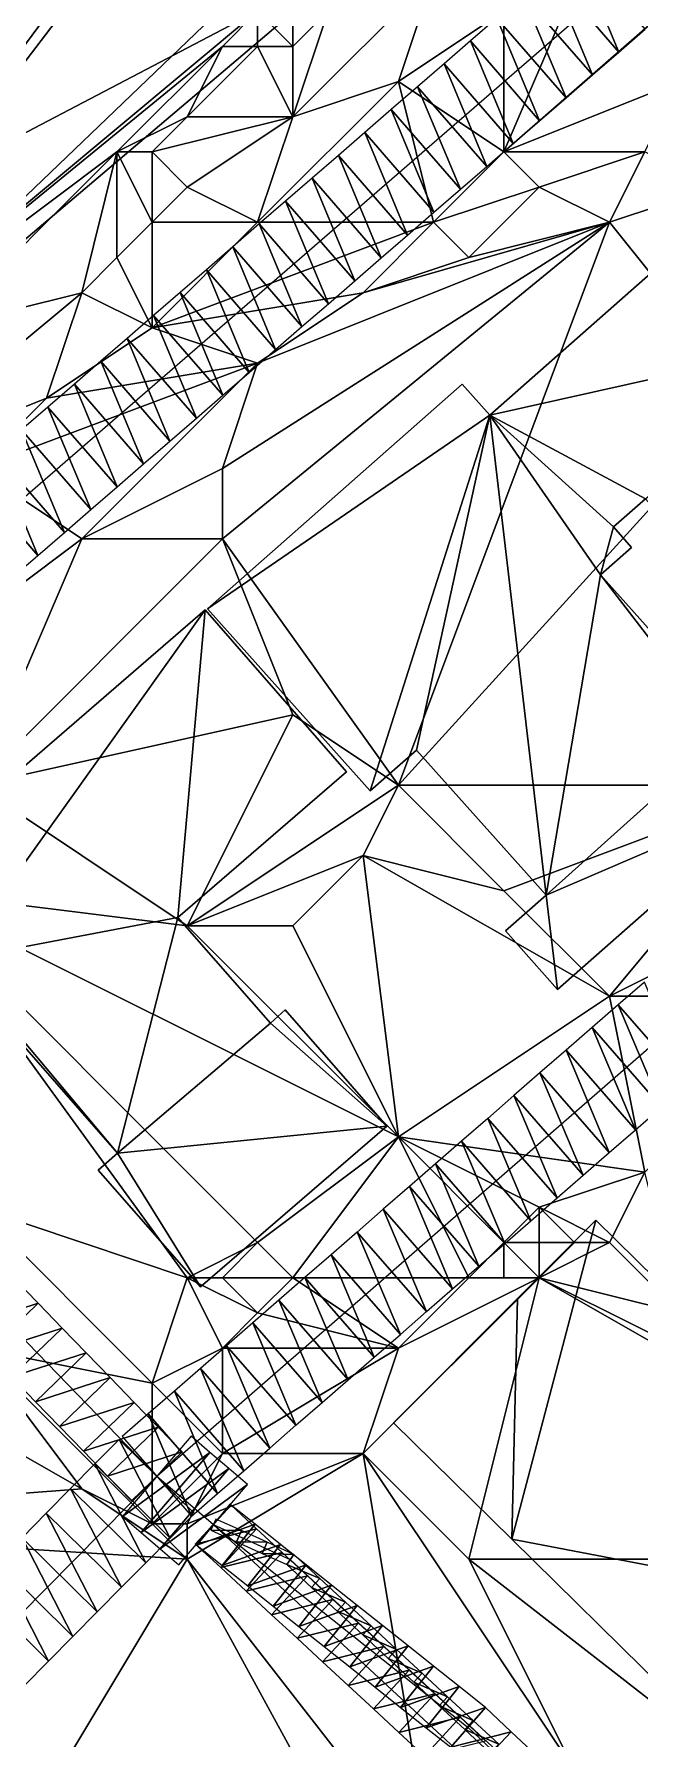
# Model space of a CAD drawing. Header units: metres. Extents: x -1103 to 901, y -902 to 905.
# Drawn here: x -632.7 to -598.3, y -18.2 to 78.7 of the extents above; entities that cross this region are included whole.
import ezdxf

# ---------------------------------------------------------------- set-up
doc = ezdxf.new("R2010")
doc.units = ezdxf.units.M
for name, color, linetype in [('OSM_BUILDING_FOOTPRINTS', 7, 'CONTINUOUS'), ('OSM_BUILDING_ROOFS', 1, 'CONTINUOUS'), ('OSM_BUILDING_WALLS', 8, 'CONTINUOUS'), ('OSM_PATH_AXES', 30, 'CONTINUOUS'), ('OSM_PATH_SURFACE', 30, 'CONTINUOUS'), ('OSM_ROAD_AXES', 2, 'CONTINUOUS'), ('OSM_ROAD_SURFACE', 9, 'CONTINUOUS'), ('OSM_TERRAIN', 3, 'CONTINUOUS')]:
    doc.layers.add(name, color=color, linetype=linetype)

msp = doc.modelspace()

# ---------------------------------------------------------------- linework, layer by layer
at = {"layer": 'OSM_BUILDING_FOOTPRINTS'}
for points in [[(-676.732, 73.671, 14.666), (-665.833, 82.916, 14.666), (-667.513, 84.885, 14.666), (-662.771, 88.91, 14.666), (-661.058, 86.909, 14.666), (-638.796, 105.787, 14.666), (-628.306, 93.589, 14.666), (-610.874, 108.375, 14.666), (-613.251, 111.139, 14.666), (-607.237, 116.238, 14.666), (-605.203, 113.882, 14.666), (-597.565, 120.363, 14.666), (-595.211, 117.62, 14.666), (-593.31, 119.235, 14.666), (-587.794, 112.821, 14.666), (-589.717, 111.184, 14.666), (-586.114, 106.993, 14.666), (-655.099, 48.49, 14.666), (-676.732, 73.671, 14.666)], [(-593.829, 68.474, 10.467), (-587.462, 61.352, 10.467), (-589.739, 59.339, 10.467), (-580.63, 49.132, 10.467), (-588.755, 41.966, 10.467), (-597.963, 52.284, 10.467), (-599.786, 50.68, 10.467), (-598.747, 49.519, 10.467), (-600.516, 47.959, 10.467), (-592.845, 39.378, 10.467), (-593.486, 38.825, 10.467), (-590.446, 35.419, 10.467), (-602.959, 24.393, 10.467), (-605.921, 27.71, 10.467), (-603.611, 29.756, 10.467), (-610.973, 37.984, 10.467), (-613.603, 35.673, 10.467), (-622.856, 46.024, 10.467), (-608.375, 58.797, 10.467), (-606.806, 57.039, 10.467), (-593.829, 68.474, 10.467)], [(-640.983, 30.408, 10.952), (-622.988, 45.969, 10.952), (-614.941, 36.768, 10.952), (-624.535, 28.484, 10.952), (-619.274, 22.479, 10.952), (-618.434, 23.22, 10.952), (-612.664, 16.618, 10.952), (-623.253, 7.472, 10.952), (-629.067, 14.119, 10.952), (-627.962, 15.07, 10.952), (-633.257, 21.119, 10.952), (-634.318, 20.212, 10.952), (-638.474, 24.956, 10.952), (-637.192, 26.073, 10.952), (-640.983, 30.408, 10.952)], [(-605.556, -6.86, 12.326), (-612.277, -0.247, 12.326), (-605.224, 6.809, 12.326), (-600.781, 11.266, 12.326), (-576.739, -12.389, 12.326), (-588.234, -23.913, 12.326), (-605.556, -6.86, 12.326)]]:
    msp.add_polyline3d(points, close=True, dxfattribs=at)
at = {"layer": 'OSM_BUILDING_ROOFS'}
for points in [[(-655.099, 48.49, 55.066), (-589.717, 111.184, 55.066), (-605.203, 113.882, 55.066)], [(-655.099, 48.49, 55.066), (-605.203, 113.882, 55.066), (-610.874, 108.375, 55.066)], [(-655.099, 48.49, 55.066), (-586.114, 106.993, 55.066), (-589.717, 111.184, 55.066)], [(-655.099, 48.49, 55.066), (-610.874, 108.375, 55.066), (-628.306, 93.589, 55.066)], [(-655.099, 48.49, 55.066), (-628.306, 93.589, 55.066), (-661.058, 86.909, 55.066)], [(-587.462, 61.352, 38.067), (-593.829, 68.474, 38.067), (-606.806, 57.039, 38.067)], [(-597.963, 52.284, 38.067), (-587.462, 61.352, 38.067), (-606.806, 57.039, 38.067)], [(-606.806, 57.039, 38.067), (-608.375, 58.797, 38.067), (-622.856, 46.024, 38.067)], [(-606.806, 57.039, 38.067), (-622.856, 46.024, 38.067), (-613.603, 35.673, 38.067)], [(-606.806, 57.039, 38.067), (-613.603, 35.673, 38.067), (-610.973, 37.984, 38.067)], [(-606.806, 57.039, 38.067), (-610.973, 37.984, 38.067), (-603.611, 29.756, 38.067)], [(-599.786, 50.68, 38.067), (-597.963, 52.284, 38.067), (-606.806, 57.039, 38.067)], [(-606.806, 57.039, 38.067), (-603.611, 29.756, 38.067), (-600.516, 47.959, 38.067)], [(-606.806, 57.039, 38.067), (-600.516, 47.959, 38.067), (-599.786, 50.68, 38.067)], [(-600.516, 47.959, 38.067), (-598.747, 49.519, 38.067), (-599.786, 50.68, 38.067)], [(-603.611, 29.756, 38.067), (-593.486, 38.825, 38.067), (-600.516, 47.959, 38.067)], [(-593.486, 38.825, 38.067), (-592.845, 39.378, 38.067), (-600.516, 47.959, 38.067)], [(-622.988, 45.969, 35.352), (-640.983, 30.408, 35.352), (-637.192, 26.073, 35.352)], [(-624.535, 28.484, 35.352), (-622.988, 45.969, 35.352), (-637.192, 26.073, 35.352)], [(-624.535, 28.484, 35.352), (-614.941, 36.768, 35.352), (-622.988, 45.969, 35.352)], [(-603.611, 29.756, 38.067), (-590.446, 35.419, 38.067), (-593.486, 38.825, 38.067)], [(-603.611, 29.756, 38.067), (-602.959, 24.393, 38.067), (-590.446, 35.419, 38.067)], [(-603.611, 29.756, 38.067), (-605.921, 27.71, 38.067), (-602.959, 24.393, 38.067)], [(-624.535, 28.484, 35.352), (-637.192, 26.073, 35.352), (-627.962, 15.07, 35.352)], [(-627.962, 15.07, 35.352), (-619.274, 22.479, 35.352), (-624.535, 28.484, 35.352)], [(-637.192, 26.073, 35.352), (-633.257, 21.119, 35.352), (-627.962, 15.07, 35.352)], [(-627.962, 15.07, 35.352), (-612.664, 16.618, 35.352), (-619.274, 22.479, 35.352)], [(-612.664, 16.618, 35.352), (-618.434, 23.22, 35.352), (-619.274, 22.479, 35.352)], [(-627.962, 15.07, 35.352), (-623.253, 7.472, 35.352), (-612.664, 16.618, 35.352)], [(-627.962, 15.07, 35.352), (-629.067, 14.119, 35.352), (-623.253, 7.472, 35.352)], [(-605.556, -6.86, 23.926), (-576.739, -12.389, 23.926), (-600.781, 11.266, 23.926)], [(-605.556, -6.86, 23.926), (-600.781, 11.266, 23.926), (-605.224, 6.809, 23.926)], [(-605.556, -6.86, 23.926), (-605.224, 6.809, 23.926), (-612.277, -0.247, 23.926)], [(-605.556, -6.86, 23.926), (-588.234, -23.913, 23.926), (-576.739, -12.389, 23.926)]]:
    msp.add_3dface(points, dxfattribs=at)
at = {"layer": 'OSM_BUILDING_WALLS'}
for points in [[(-655.099, 48.49, 14.666), (-586.114, 106.993, 14.666), (-586.114, 106.993, 55.066)], [(-655.099, 48.49, 14.666), (-586.114, 106.993, 55.066), (-655.099, 48.49, 55.066)], [(-593.829, 68.474, 10.467), (-606.806, 57.039, 10.467), (-606.806, 57.039, 38.067)], [(-593.829, 68.474, 10.467), (-606.806, 57.039, 38.067), (-593.829, 68.474, 38.067)], [(-608.375, 58.797, 10.467), (-622.856, 46.024, 10.467), (-622.856, 46.024, 38.067)], [(-608.375, 58.797, 10.467), (-622.856, 46.024, 38.067), (-608.375, 58.797, 38.067)], [(-606.806, 57.039, 10.467), (-608.375, 58.797, 10.467), (-608.375, 58.797, 38.067)], [(-606.806, 57.039, 10.467), (-608.375, 58.797, 38.067), (-606.806, 57.039, 38.067)], [(-599.786, 50.68, 10.467), (-597.963, 52.284, 10.467), (-597.963, 52.284, 38.067)], [(-599.786, 50.68, 10.467), (-597.963, 52.284, 38.067), (-599.786, 50.68, 38.067)], [(-598.747, 49.519, 10.467), (-599.786, 50.68, 10.467), (-599.786, 50.68, 38.067)], [(-598.747, 49.519, 10.467), (-599.786, 50.68, 38.067), (-598.747, 49.519, 38.067)], [(-600.516, 47.959, 10.467), (-598.747, 49.519, 10.467), (-598.747, 49.519, 38.067)], [(-600.516, 47.959, 10.467), (-598.747, 49.519, 38.067), (-600.516, 47.959, 38.067)], [(-592.845, 39.378, 10.467), (-600.516, 47.959, 10.467), (-600.516, 47.959, 38.067)], [(-592.845, 39.378, 10.467), (-600.516, 47.959, 38.067), (-592.845, 39.378, 38.067)], [(-622.988, 45.969, 10.952), (-640.983, 30.408, 10.952), (-640.983, 30.408, 35.352)], [(-622.988, 45.969, 10.952), (-640.983, 30.408, 35.352), (-622.988, 45.969, 35.352)], [(-614.941, 36.768, 10.952), (-622.988, 45.969, 10.952), (-622.988, 45.969, 35.352)], [(-614.941, 36.768, 10.952), (-622.988, 45.969, 35.352), (-614.941, 36.768, 35.352)], [(-622.856, 46.024, 10.467), (-613.603, 35.673, 10.467), (-613.603, 35.673, 38.067)], [(-622.856, 46.024, 10.467), (-613.603, 35.673, 38.067), (-622.856, 46.024, 38.067)], [(-613.603, 35.673, 10.467), (-610.973, 37.984, 10.467), (-610.973, 37.984, 38.067)], [(-613.603, 35.673, 10.467), (-610.973, 37.984, 38.067), (-613.603, 35.673, 38.067)], [(-610.973, 37.984, 10.467), (-603.611, 29.756, 10.467), (-603.611, 29.756, 38.067)], [(-610.973, 37.984, 10.467), (-603.611, 29.756, 38.067), (-610.973, 37.984, 38.067)], [(-624.535, 28.484, 10.952), (-614.941, 36.768, 10.952), (-614.941, 36.768, 35.352)], [(-624.535, 28.484, 10.952), (-614.941, 36.768, 35.352), (-624.535, 28.484, 35.352)], [(-602.959, 24.393, 10.467), (-590.446, 35.419, 10.467), (-590.446, 35.419, 38.067)], [(-602.959, 24.393, 10.467), (-590.446, 35.419, 38.067), (-602.959, 24.393, 38.067)], [(-603.611, 29.756, 10.467), (-605.921, 27.71, 10.467), (-605.921, 27.71, 38.067)], [(-603.611, 29.756, 10.467), (-605.921, 27.71, 38.067), (-603.611, 29.756, 38.067)], [(-619.274, 22.479, 10.952), (-624.535, 28.484, 10.952), (-624.535, 28.484, 35.352)], [(-619.274, 22.479, 10.952), (-624.535, 28.484, 35.352), (-619.274, 22.479, 35.352)], [(-605.921, 27.71, 10.467), (-602.959, 24.393, 10.467), (-602.959, 24.393, 38.067)], [(-605.921, 27.71, 10.467), (-602.959, 24.393, 38.067), (-605.921, 27.71, 38.067)], [(-618.434, 23.22, 10.952), (-619.274, 22.479, 10.952), (-619.274, 22.479, 35.352)], [(-618.434, 23.22, 10.952), (-619.274, 22.479, 35.352), (-618.434, 23.22, 35.352)], [(-612.664, 16.618, 10.952), (-618.434, 23.22, 10.952), (-618.434, 23.22, 35.352)], [(-612.664, 16.618, 10.952), (-618.434, 23.22, 35.352), (-612.664, 16.618, 35.352)], [(-633.257, 21.119, 10.952), (-627.962, 15.07, 10.952), (-627.962, 15.07, 35.352)], [(-633.257, 21.119, 10.952), (-627.962, 15.07, 35.352), (-633.257, 21.119, 35.352)], [(-623.253, 7.472, 10.952), (-612.664, 16.618, 10.952), (-612.664, 16.618, 35.352)], [(-623.253, 7.472, 10.952), (-612.664, 16.618, 35.352), (-623.253, 7.472, 35.352)], [(-627.962, 15.07, 10.952), (-629.067, 14.119, 10.952), (-629.067, 14.119, 35.352)], [(-627.962, 15.07, 10.952), (-629.067, 14.119, 35.352), (-627.962, 15.07, 35.352)], [(-629.067, 14.119, 10.952), (-623.253, 7.472, 10.952), (-623.253, 7.472, 35.352)], [(-629.067, 14.119, 10.952), (-623.253, 7.472, 35.352), (-629.067, 14.119, 35.352)], [(-600.781, 11.266, 12.326), (-605.224, 6.809, 12.326), (-605.224, 6.809, 23.926)], [(-600.781, 11.266, 12.326), (-605.224, 6.809, 23.926), (-600.781, 11.266, 23.926)], [(-576.739, -12.389, 12.326), (-600.781, 11.266, 12.326), (-600.781, 11.266, 23.926)], [(-576.739, -12.389, 12.326), (-600.781, 11.266, 23.926), (-576.739, -12.389, 23.926)], [(-605.224, 6.809, 12.326), (-612.277, -0.247, 12.326), (-612.277, -0.247, 23.926)], [(-605.224, 6.809, 12.326), (-612.277, -0.247, 23.926), (-605.224, 6.809, 23.926)], [(-612.277, -0.247, 12.326), (-605.556, -6.86, 12.326), (-605.556, -6.86, 23.926)], [(-612.277, -0.247, 12.326), (-605.556, -6.86, 23.926), (-612.277, -0.247, 23.926)], [(-605.556, -6.86, 12.326), (-588.234, -23.913, 12.326), (-588.234, -23.913, 23.926)], [(-605.556, -6.86, 12.326), (-588.234, -23.913, 23.926), (-605.556, -6.86, 23.926)]]:
    msp.add_3dface(points, dxfattribs=at)
at = {"layer": 'OSM_PATH_AXES'}
msp.add_polyline3d([(-622.523, -6.042, 14.946), (-618.146, -8.021, 15.005), (-548.507, -72.528, 13.401)], dxfattribs=at)
at = {"layer": 'OSM_PATH_SURFACE'}
for points in [[(-622.668, -6.361, 15.011), (-620.92, -6.383, 14.959), (-622.379, -5.723, 15.04)], [(-622.668, -6.361, 15.011), (-621.208, -7.021, 14.98), (-620.92, -6.383, 14.959)], [(-621.208, -7.021, 14.98), (-619.461, -7.043, 15.017), (-620.92, -6.383, 14.959)], [(-621.208, -7.021, 14.98), (-619.749, -7.68, 15.037), (-619.461, -7.043, 15.017)], [(-619.749, -7.68, 15.037), (-617.948, -7.733, 15.077), (-619.461, -7.043, 15.017)], [(-619.749, -7.68, 15.037), (-618.345, -8.31, 15.093), (-617.948, -7.733, 15.077)], [(-618.345, -8.31, 15.093), (-616.457, -9.108, 15.165), (-617.948, -7.733, 15.077)], [(-618.345, -8.31, 15.093), (-616.933, -9.622, 15.177), (-616.457, -9.108, 15.165)], [(-616.933, -9.622, 15.177), (-615.007, -10.452, 15.251), (-616.457, -9.108, 15.165)], [(-616.933, -9.622, 15.177), (-615.482, -10.966, 15.263), (-615.007, -10.452, 15.251)], [(-615.482, -10.966, 15.263), (-613.556, -11.796, 15.337), (-615.007, -10.452, 15.251)], [(-615.482, -10.966, 15.263), (-614.031, -12.31, 15.349), (-613.556, -11.796, 15.337)], [(-614.031, -12.31, 15.349), (-612.105, -13.14, 15.424), (-613.556, -11.796, 15.337)], [(-614.031, -12.31, 15.349), (-612.581, -13.654, 15.435), (-612.105, -13.14, 15.424)], [(-612.581, -13.654, 15.435), (-610.654, -14.484, 15.523), (-612.105, -13.14, 15.424)], [(-612.581, -13.654, 15.435), (-611.13, -14.998, 15.529), (-610.654, -14.484, 15.523)], [(-611.13, -14.998, 15.529), (-609.203, -15.828, 15.622), (-610.654, -14.484, 15.523)], [(-611.13, -14.998, 15.529), (-609.679, -16.341, 15.628), (-609.203, -15.828, 15.622)], [(-609.679, -16.341, 15.628), (-607.752, -17.172, 15.722), (-609.203, -15.828, 15.622)], [(-609.679, -16.341, 15.628), (-608.228, -17.685, 15.727), (-607.752, -17.172, 15.722)], [(-608.228, -17.685, 15.727), (-606.302, -18.516, 15.821), (-607.752, -17.172, 15.722)], [(-608.228, -17.685, 15.727), (-606.777, -19.029, 15.827), (-606.302, -18.516, 15.821)]]:
    msp.add_3dface(points, dxfattribs=at)
at = {"layer": 'OSM_ROAD_AXES'}
for points in [[(-361.459, 281.704, 11.575), (-475.743, 185.059, 13.242), (-568.428, 108.563, 15.081), (-658.459, 30.519, 14.781), (-712.633, -16.991, 17.947), (-735.857, -37.053, 19.852), (-738.543, -38.988, 20.274), (-740.676, -40.835, 20.932), (-812.988, -100.179, 24.888), (-836.908, -123.458, 22.18), (-868.952, -154.745, 17.428), (-897.758, -186.208, 15.969), (-899.913, -187.933, 15.965)], [(-442.15, 156.582, 13.492), (-452.386, 147.746, 13.94), (-489.979, 114.879, 14.143), (-529.971, 80.219, 14.083), (-551.537, 61.319, 13.993), (-625.729, -3.299, 14.549)], [(-625.729, -3.299, 14.549), (-658.459, 30.519, 14.781)], [(-697.588, -76.035, 19.44), (-625.729, -3.299, 14.549)], [(-622.523, -6.042, 14.946), (-625.729, -3.299, 14.549)], [(-553.105, -70.316, 14.11), (-622.523, -6.042, 14.946)], [(-622.523, -6.042, 14.946), (-608.043, -17.565, 15.648), (-559.528, -63.316, 14.797), (-548.728, -73.822, 13.299)]]:
    msp.add_polyline3d(points, dxfattribs=at)
at = {"layer": 'OSM_ROAD_SURFACE'}
for points in [[(-601.904, 83.514, 14.148), (-603.404, 82.214, 14.059), (-599.474, 77.68, 13.953)], [(-601.904, 83.514, 14.148), (-599.474, 77.68, 13.953), (-597.974, 78.981, 14.004)], [(-603.404, 82.214, 14.059), (-604.905, 80.913, 13.97), (-600.975, 76.379, 13.902)], [(-603.404, 82.214, 14.059), (-600.975, 76.379, 13.902), (-599.474, 77.68, 13.953)], [(-604.905, 80.913, 13.97), (-606.405, 79.612, 13.903), (-602.475, 75.079, 13.851)], [(-604.905, 80.913, 13.97), (-602.475, 75.079, 13.851), (-600.975, 76.379, 13.902)], [(-606.405, 79.612, 13.903), (-607.906, 78.311, 13.895), (-603.976, 73.778, 13.799)], [(-606.405, 79.612, 13.903), (-603.976, 73.778, 13.799), (-602.475, 75.079, 13.851)], [(-607.906, 78.311, 13.895), (-609.406, 77.011, 13.888), (-605.476, 72.477, 13.746)], [(-607.906, 78.311, 13.895), (-605.476, 72.477, 13.746), (-603.976, 73.778, 13.799)], [(-609.406, 77.011, 13.888), (-610.907, 75.71, 13.88), (-606.977, 71.176, 13.706)], [(-609.406, 77.011, 13.888), (-606.977, 71.176, 13.706), (-605.476, 72.477, 13.746)], [(-610.907, 75.71, 13.88), (-612.407, 74.409, 13.87), (-608.477, 69.876, 13.674)], [(-610.907, 75.71, 13.88), (-608.477, 69.876, 13.674), (-606.977, 71.176, 13.706)], [(-612.407, 74.409, 13.87), (-613.908, 73.109, 13.878), (-609.978, 68.575, 13.642)], [(-612.407, 74.409, 13.87), (-609.978, 68.575, 13.642), (-608.477, 69.876, 13.674)], [(-613.908, 73.109, 13.878), (-615.409, 71.808, 13.886), (-611.478, 67.274, 13.651)], [(-613.908, 73.109, 13.878), (-611.478, 67.274, 13.651), (-609.978, 68.575, 13.642)], [(-615.409, 71.808, 13.886), (-616.909, 70.507, 13.894), (-612.979, 65.973, 13.676)], [(-615.409, 71.808, 13.886), (-612.979, 65.973, 13.676), (-611.478, 67.274, 13.651)], [(-616.909, 70.507, 13.894), (-618.41, 69.206, 13.903), (-614.48, 64.673, 13.7)], [(-616.909, 70.507, 13.894), (-614.48, 64.673, 13.7), (-612.979, 65.973, 13.676)], [(-618.41, 69.206, 13.903), (-619.91, 67.906, 13.911), (-615.98, 63.372, 13.742)], [(-618.41, 69.206, 13.903), (-615.98, 63.372, 13.742), (-614.48, 64.673, 13.7)], [(-619.91, 67.906, 13.911), (-621.411, 66.605, 13.922), (-617.481, 62.071, 13.824)], [(-619.91, 67.906, 13.911), (-617.481, 62.071, 13.824), (-615.98, 63.372, 13.742)], [(-621.411, 66.605, 13.922), (-622.911, 65.304, 13.959), (-618.981, 60.77, 13.906)], [(-621.411, 66.605, 13.922), (-618.981, 60.77, 13.906), (-617.481, 62.071, 13.824)], [(-622.911, 65.304, 13.959), (-624.412, 64.003, 13.995), (-620.482, 59.47, 13.931)], [(-622.911, 65.304, 13.959), (-620.482, 59.47, 13.931), (-618.981, 60.77, 13.906)], [(-624.412, 64.003, 13.995), (-625.912, 62.703, 14.032), (-621.982, 58.169, 13.891)], [(-624.412, 64.003, 13.995), (-621.982, 58.169, 13.891), (-620.482, 59.47, 13.931)], [(-625.912, 62.703, 14.032), (-627.413, 61.402, 13.965), (-623.483, 56.868, 13.844)], [(-625.912, 62.703, 14.032), (-623.483, 56.868, 13.844), (-621.982, 58.169, 13.891)], [(-627.413, 61.402, 13.965), (-628.913, 60.101, 13.885), (-624.983, 55.567, 13.798)], [(-627.413, 61.402, 13.965), (-624.983, 55.567, 13.798), (-623.483, 56.868, 13.844)], [(-628.913, 60.101, 13.885), (-630.414, 58.8, 13.846), (-626.484, 54.267, 13.751)], [(-628.913, 60.101, 13.885), (-626.484, 54.267, 13.751), (-624.983, 55.567, 13.798)], [(-630.414, 58.8, 13.846), (-631.914, 57.5, 13.812), (-627.984, 52.966, 13.704)], [(-630.414, 58.8, 13.846), (-627.984, 52.966, 13.704), (-626.484, 54.267, 13.751)], [(-631.914, 57.5, 13.812), (-633.415, 56.199, 13.776), (-629.485, 51.665, 13.658)], [(-631.914, 57.5, 13.812), (-629.485, 51.665, 13.658), (-627.984, 52.966, 13.704)], [(-633.415, 56.199, 13.776), (-634.915, 54.898, 13.74), (-630.985, 50.364, 13.624)], [(-633.415, 56.199, 13.776), (-630.985, 50.364, 13.624), (-629.485, 51.665, 13.658)], [(-634.915, 54.898, 13.74), (-636.416, 53.597, 13.73), (-632.486, 49.064, 13.676)], [(-634.915, 54.898, 13.74), (-632.486, 49.064, 13.676), (-630.985, 50.364, 13.624)], [(-636.416, 53.597, 13.73), (-633.986, 47.763, 13.729), (-632.486, 49.064, 13.676)], [(-598.022, 24.81, 12.895), (-599.506, 23.518, 12.858), (-595.566, 18.994, 13.033)], [(-599.506, 23.518, 12.858), (-600.99, 22.226, 12.891), (-597.049, 17.701, 13.039)], [(-599.506, 23.518, 12.858), (-597.049, 17.701, 13.039), (-595.566, 18.994, 13.033)], [(-600.99, 22.226, 12.891), (-602.474, 20.933, 12.932), (-598.533, 16.409, 13.046)], [(-600.99, 22.226, 12.891), (-598.533, 16.409, 13.046), (-597.049, 17.701, 13.039)], [(-602.474, 20.933, 12.932), (-603.958, 19.641, 12.973), (-600.017, 15.116, 13.087)], [(-602.474, 20.933, 12.932), (-600.017, 15.116, 13.087), (-598.533, 16.409, 13.046)], [(-603.958, 19.641, 12.973), (-605.442, 18.349, 13.014), (-601.501, 13.824, 13.104)], [(-603.958, 19.641, 12.973), (-601.501, 13.824, 13.104), (-600.017, 15.116, 13.087)], [(-605.442, 18.349, 13.014), (-606.926, 17.056, 13.055), (-602.985, 12.532, 13.093)], [(-605.442, 18.349, 13.014), (-602.985, 12.532, 13.093), (-601.501, 13.824, 13.104)], [(-606.926, 17.056, 13.055), (-608.409, 15.764, 13.095), (-604.469, 11.239, 13.231)], [(-606.926, 17.056, 13.055), (-604.469, 11.239, 13.231), (-602.985, 12.532, 13.093)], [(-608.409, 15.764, 13.095), (-609.893, 14.471, 13.127), (-605.953, 9.947, 13.321)], [(-608.409, 15.764, 13.095), (-605.953, 9.947, 13.321), (-604.469, 11.239, 13.231)], [(-609.893, 14.471, 13.127), (-611.377, 13.179, 13.266), (-607.436, 8.655, 13.415)], [(-609.893, 14.471, 13.127), (-607.436, 8.655, 13.415), (-605.953, 9.947, 13.321)], [(-611.377, 13.179, 13.266), (-612.861, 11.887, 13.415), (-608.92, 7.362, 13.559)], [(-611.377, 13.179, 13.266), (-608.92, 7.362, 13.559), (-607.436, 8.655, 13.415)], [(-612.861, 11.887, 13.415), (-614.345, 10.594, 13.564), (-610.404, 6.07, 13.711)], [(-612.861, 11.887, 13.415), (-610.404, 6.07, 13.711), (-608.92, 7.362, 13.559)], [(-614.345, 10.594, 13.564), (-615.829, 9.302, 13.713), (-611.888, 4.777, 13.863)], [(-614.345, 10.594, 13.564), (-611.888, 4.777, 13.863), (-610.404, 6.07, 13.711)], [(-615.829, 9.302, 13.713), (-617.312, 8.01, 13.863), (-613.372, 3.485, 13.991)], [(-615.829, 9.302, 13.713), (-613.372, 3.485, 13.991), (-611.888, 4.777, 13.863)], [(-632.474, 6.546, 14.24), (-633.838, 7.955, 14.174), (-636.712, 5.173, 14.264)], [(-617.312, 8.01, 13.863), (-618.796, 6.717, 14.015), (-614.856, 2.193, 14.094)], [(-617.312, 8.01, 13.863), (-614.856, 2.193, 14.094), (-613.372, 3.485, 13.991)], [(-632.474, 6.546, 14.24), (-636.712, 5.173, 14.264), (-635.349, 3.764, 14.293)], [(-631.111, 5.137, 14.306), (-632.474, 6.546, 14.24), (-635.349, 3.764, 14.293)], [(-618.796, 6.717, 14.015), (-620.28, 5.425, 14.168), (-616.339, 0.9, 14.246)], [(-618.796, 6.717, 14.015), (-616.339, 0.9, 14.246), (-614.856, 2.193, 14.094)], [(-631.111, 5.137, 14.306), (-635.349, 3.764, 14.293), (-633.985, 2.355, 14.348)], [(-629.747, 3.728, 14.372), (-631.111, 5.137, 14.306), (-633.985, 2.355, 14.348)], [(-620.28, 5.425, 14.168), (-621.764, 4.132, 14.322), (-617.823, -0.392, 14.399)], [(-620.28, 5.425, 14.168), (-617.823, -0.392, 14.399), (-616.339, 0.9, 14.246)], [(-621.764, 4.132, 14.322), (-623.248, 2.84, 14.396), (-619.307, -1.684, 14.551)], [(-621.764, 4.132, 14.322), (-619.307, -1.684, 14.551), (-617.823, -0.392, 14.399)], [(-629.747, 3.728, 14.372), (-633.985, 2.355, 14.348), (-632.621, 0.946, 14.403)], [(-628.383, 2.319, 14.436), (-629.747, 3.728, 14.372), (-632.621, 0.946, 14.403)], [(-628.383, 2.319, 14.436), (-632.621, 0.946, 14.403), (-631.257, -0.463, 14.457)], [(-627.019, 0.91, 14.491), (-628.383, 2.319, 14.436), (-631.257, -0.463, 14.457)], [(-623.248, 2.84, 14.396), (-624.732, 1.548, 14.459), (-620.791, -2.977, 14.7)], [(-623.248, 2.84, 14.396), (-620.791, -2.977, 14.7), (-619.307, -1.684, 14.551)], [(-624.732, 1.548, 14.459), (-626.215, 0.255, 14.519), (-622.275, -4.269, 14.849)], [(-624.732, 1.548, 14.459), (-622.275, -4.269, 14.849), (-620.791, -2.977, 14.7)], [(-627.019, 0.91, 14.491), (-631.257, -0.463, 14.457), (-629.894, -1.872, 14.512)], [(-625.656, -0.499, 14.53), (-627.019, 0.91, 14.491), (-629.894, -1.872, 14.512)], [(-626.215, 0.255, 14.519), (-627.699, -1.037, 14.526), (-623.759, -5.561, 14.998)], [(-626.215, 0.255, 14.519), (-623.759, -5.561, 14.998), (-622.275, -4.269, 14.849)], [(-625.656, -0.499, 14.53), (-629.894, -1.872, 14.512), (-628.53, -3.281, 14.567)], [(-624.292, -1.908, 14.526), (-625.656, -0.499, 14.53), (-628.53, -3.281, 14.567)], [(-624.977, -6.806, 14.819), (-627.863, -1.191, 14.527), (-629.245, -2.59, 14.539)], [(-624.292, -1.908, 14.526), (-628.53, -3.281, 14.567), (-627.166, -4.69, 14.621)], [(-624.977, -6.806, 14.819), (-623.595, -5.408, 14.98), (-627.863, -1.191, 14.527)], [(-622.71, -1.934, 14.483), (-623.779, -1.02, 14.491), (-627.679, -5.579, 14.967)], [(-622.71, -1.934, 14.483), (-627.679, -5.579, 14.967), (-626.611, -6.493, 14.955)], [(-621.642, -2.848, 14.633), (-622.71, -1.934, 14.483), (-626.611, -6.493, 14.955)], [(-626.359, -8.205, 14.944), (-629.245, -2.59, 14.539), (-630.627, -3.988, 14.989)], [(-626.359, -8.205, 14.944), (-624.977, -6.806, 14.819), (-629.245, -2.59, 14.539)], [(-621.642, -2.848, 14.633), (-626.611, -6.493, 14.955), (-625.542, -7.407, 14.944)], [(-620.573, -3.762, 14.85), (-621.642, -2.848, 14.633), (-625.542, -7.407, 14.944)], [(-620.573, -3.762, 14.85), (-625.542, -7.407, 14.944), (-624.474, -8.321, 14.936)], [(-627.74, -9.604, 14.953), (-630.627, -3.988, 14.989), (-632.009, -5.387, 14.984)], [(-627.74, -9.604, 14.953), (-626.359, -8.205, 14.944), (-630.627, -3.988, 14.989)], [(-629.122, -11.003, 14.962), (-632.009, -5.387, 14.984), (-633.391, -6.786, 14.978)], [(-629.122, -11.003, 14.962), (-627.74, -9.604, 14.953), (-632.009, -5.387, 14.984)], [(-620.058, -6.28, 14.942), (-621.504, -4.941, 15.008), (-623.542, -7.142, 14.969)], [(-623.457, -7.216, 14.96), (-620.141, -6.02, 14.93), (-621.589, -4.868, 14.991)], [(-620.058, -6.28, 14.942), (-623.542, -7.142, 14.969), (-622.096, -8.482, 14.993)], [(-623.457, -7.216, 14.96), (-622.009, -8.368, 14.99), (-620.141, -6.02, 14.93)], [(-618.612, -7.619, 15.028), (-620.058, -6.28, 14.942), (-622.096, -8.482, 14.993)], [(-622.009, -8.368, 14.99), (-618.693, -7.173, 15.008), (-620.141, -6.02, 14.93)], [(-630.504, -12.402, 14.971), (-633.391, -6.786, 14.978), (-634.773, -8.185, 14.981)], [(-630.504, -12.402, 14.971), (-629.122, -11.003, 14.962), (-633.391, -6.786, 14.978)], [(-618.612, -7.619, 15.028), (-622.096, -8.482, 14.993), (-620.65, -9.821, 15.078)], [(-622.009, -8.368, 14.99), (-620.561, -9.52, 15.068), (-618.693, -7.173, 15.008)], [(-617.166, -8.958, 15.114), (-618.612, -7.619, 15.028), (-620.65, -9.821, 15.078)], [(-620.561, -9.52, 15.068), (-617.245, -8.325, 15.086), (-618.693, -7.173, 15.008)], [(-631.886, -13.8, 14.98), (-634.773, -8.185, 14.981), (-636.155, -9.583, 14.99)], [(-631.886, -13.8, 14.98), (-630.504, -12.402, 14.971), (-634.773, -8.185, 14.981)], [(-620.561, -9.52, 15.068), (-619.113, -10.673, 15.146), (-617.245, -8.325, 15.086)], [(-619.113, -10.673, 15.146), (-615.797, -9.477, 15.164), (-617.245, -8.325, 15.086)], [(-633.268, -15.199, 14.989), (-631.886, -13.8, 14.98), (-636.155, -9.583, 14.99)], [(-617.166, -8.958, 15.114), (-620.65, -9.821, 15.078), (-619.204, -11.16, 15.164)], [(-615.719, -10.297, 15.2), (-617.166, -8.958, 15.114), (-619.204, -11.16, 15.164)], [(-619.113, -10.673, 15.146), (-617.665, -11.825, 15.224), (-615.797, -9.477, 15.164)], [(-617.665, -11.825, 15.224), (-614.349, -10.63, 15.242), (-615.797, -9.477, 15.164)], [(-615.719, -10.297, 15.2), (-619.204, -11.16, 15.164), (-617.758, -12.499, 15.25)], [(-614.273, -11.636, 15.286), (-615.719, -10.297, 15.2), (-617.758, -12.499, 15.25)], [(-617.665, -11.825, 15.224), (-616.217, -12.977, 15.302), (-614.349, -10.63, 15.242)], [(-616.217, -12.977, 15.302), (-612.901, -11.782, 15.32), (-614.349, -10.63, 15.242)], [(-614.273, -11.636, 15.286), (-617.758, -12.499, 15.25), (-616.311, -13.838, 15.336)], [(-612.827, -12.975, 15.371), (-614.273, -11.636, 15.286), (-616.311, -13.838, 15.336)], [(-616.217, -12.977, 15.302), (-614.769, -14.13, 15.38), (-612.901, -11.782, 15.32)], [(-614.769, -14.13, 15.38), (-611.453, -12.934, 15.406), (-612.901, -11.782, 15.32)], [(-612.827, -12.975, 15.371), (-616.311, -13.838, 15.336), (-614.865, -15.177, 15.422)], [(-611.381, -14.314, 15.463), (-612.827, -12.975, 15.371), (-614.865, -15.177, 15.422)], [(-614.769, -14.13, 15.38), (-613.321, -15.282, 15.458), (-611.453, -12.934, 15.406)], [(-613.321, -15.282, 15.458), (-610.005, -14.087, 15.497), (-611.453, -12.934, 15.406)], [(-611.381, -14.314, 15.463), (-614.865, -15.177, 15.422), (-613.419, -16.516, 15.508)], [(-609.935, -15.654, 15.562), (-611.381, -14.314, 15.463), (-613.419, -16.516, 15.508)], [(-613.321, -15.282, 15.458), (-611.873, -16.434, 15.536), (-610.005, -14.087, 15.497)], [(-611.873, -16.434, 15.536), (-608.557, -15.239, 15.589), (-610.005, -14.087, 15.497)], [(-611.873, -16.434, 15.536), (-610.425, -17.587, 15.625), (-608.557, -15.239, 15.589)], [(-610.425, -17.587, 15.625), (-607.059, -16.433, 15.684), (-608.557, -15.239, 15.589)], [(-609.935, -15.654, 15.562), (-613.419, -16.516, 15.508), (-611.973, -17.855, 15.593)], [(-608.488, -16.993, 15.661), (-609.935, -15.654, 15.562), (-611.973, -17.855, 15.593)], [(-610.425, -17.587, 15.625), (-609.027, -18.697, 15.713), (-607.059, -16.433, 15.684)], [(-609.027, -18.697, 15.713), (-605.587, -17.819, 15.786), (-607.059, -16.433, 15.684)], [(-608.488, -16.993, 15.661), (-611.973, -17.855, 15.593), (-610.527, -19.194, 15.686)], [(-607.042, -18.332, 15.76), (-608.488, -16.993, 15.661), (-610.527, -19.194, 15.686)], [(-609.027, -18.697, 15.713), (-607.645, -20.002, 15.808), (-605.587, -17.819, 15.786)], [(-607.645, -20.002, 15.808), (-604.16, -19.165, 15.884), (-605.587, -17.819, 15.786)]]:
    msp.add_3dface(points, dxfattribs=at)
at = {"layer": 'OSM_TERRAIN'}
for points in [[(-620, 80, 17.161), (-630, 94, 17.161), (-662, 58, 17.161)], [(-662, 58, 17.161), (-630, 94, 17.161), (-660, 88, 17.192)], [(-606, 72, 13.677), (-596, 76, 13.064), (-590, 86, 14.248)], [(-606, 72, 13.677), (-600, 86, 14.23), (-606, 80, 13.856)], [(-606, 72, 13.677), (-590, 86, 14.248), (-600, 86, 14.23)], [(-618, 74, 14.912), (-612, 76, 13.852), (-610, 82, 15.255)], [(-618, 74, 14.912), (-610, 82, 15.255), (-616, 80, 16.648)], [(-612, 76, 13.852), (-606, 80, 13.856), (-610, 82, 15.255)], [(-644, 60, 17.161), (-620, 80, 17.161), (-662, 58, 17.161)], [(-644, 60, 17.161), (-622, 78, 17.161), (-620, 80, 17.161)], [(-622, 78, 17.161), (-620, 78, 17.093), (-620, 80, 17.161)], [(-620, 78, 17.093), (-618, 78, 16.56), (-620, 80, 17.161)], [(-618, 78, 16.56), (-618, 80, 17.161), (-620, 80, 17.161)], [(-618, 78, 16.56), (-618, 74, 14.912), (-616, 80, 16.648)], [(-618, 78, 16.56), (-616, 80, 16.648), (-618, 80, 17.161)], [(-606, 72, 13.677), (-606, 80, 13.856), (-612, 76, 13.852)], [(-628, 72, 17.161), (-622, 78, 17.161), (-644, 60, 17.161)], [(-628, 72, 17.161), (-624, 74, 16.888), (-622, 78, 17.161)], [(-618, 74, 14.912), (-620, 78, 17.093), (-624, 74, 16.888)], [(-624, 74, 16.888), (-620, 78, 17.093), (-622, 78, 17.161)], [(-620, 78, 17.093), (-618, 74, 14.912), (-618, 78, 16.56)], [(-620, 68, 13.866), (-612, 76, 13.852), (-618, 74, 14.912)], [(-620, 68, 13.866), (-610, 68, 13.573), (-612, 76, 13.852)], [(-610, 68, 13.573), (-606, 72, 13.677), (-612, 76, 13.852)], [(-598, 72, 12.677), (-596, 76, 13.064), (-606, 72, 13.677)], [(-626, 72, 16.75), (-624, 74, 16.888), (-628, 72, 17.161)], [(-624, 70, 15.108), (-618, 74, 14.912), (-626, 72, 16.75)], [(-626, 72, 16.75), (-618, 74, 14.912), (-624, 74, 16.888)], [(-624, 70, 15.108), (-620, 68, 13.866), (-618, 74, 14.912)], [(-638, 62, 16.721), (-628, 72, 17.161), (-644, 60, 17.161)], [(-638, 62, 16.721), (-630, 64, 14.623), (-628, 72, 17.161)], [(-630, 64, 14.623), (-628, 66, 14.73), (-628, 72, 17.161)], [(-628, 66, 14.73), (-626, 68, 14.868), (-628, 72, 17.161)], [(-626, 68, 14.868), (-626, 72, 16.75), (-628, 72, 17.161)], [(-626, 68, 14.868), (-624, 70, 15.108), (-626, 72, 16.75)], [(-610, 68, 13.573), (-604, 70, 12.918), (-606, 72, 13.677)], [(-604, 70, 12.918), (-598, 72, 12.677), (-606, 72, 13.677)], [(-600, 68, 12.591), (-598, 72, 12.677), (-604, 70, 12.918)], [(-600, 68, 12.591), (-594, 70, 13.484), (-598, 72, 12.677)], [(-626, 68, 14.868), (-620, 68, 13.866), (-624, 70, 15.108)], [(-608, 66, 12.819), (-604, 70, 12.918), (-610, 68, 13.573)], [(-608, 66, 12.819), (-600, 68, 12.591), (-604, 70, 12.918)], [(-592, 58, 12.518), (-594, 70, 13.484), (-600, 68, 12.591)], [(-628, 66, 14.73), (-626, 62, 13.881), (-626, 68, 14.868)], [(-614, 64, 13.637), (-610, 68, 13.573), (-626, 62, 13.881)], [(-626, 62, 13.881), (-620, 68, 13.866), (-626, 68, 14.868)], [(-626, 62, 13.881), (-610, 68, 13.573), (-620, 68, 13.866)], [(-622, 50, 12.715), (-600, 68, 12.591), (-622, 54, 13.132)], [(-622, 50, 12.715), (-612, 36, 12.571), (-600, 68, 12.591)], [(-600, 68, 12.591), (-620, 60, 13.906), (-622, 54, 13.132)], [(-620, 60, 13.906), (-600, 68, 12.591), (-614, 64, 13.637)], [(-600, 68, 12.591), (-608, 66, 12.819), (-614, 64, 13.637)], [(-608, 66, 12.819), (-610, 68, 13.573), (-614, 64, 13.637)], [(-592, 58, 12.518), (-600, 68, 12.591), (-612, 36, 12.571)], [(-630, 64, 14.623), (-626, 62, 13.881), (-628, 66, 14.73)], [(-642, 54, 14.195), (-630, 64, 14.623), (-638, 62, 16.721)], [(-642, 54, 14.195), (-632, 58, 13.77), (-630, 64, 14.623)], [(-632, 58, 13.77), (-626, 62, 13.881), (-630, 64, 14.623)], [(-620, 60, 13.906), (-614, 64, 13.637), (-626, 62, 13.881)], [(-620, 60, 13.906), (-626, 62, 13.881), (-632, 58, 13.77)], [(-630, 50, 13.552), (-620, 60, 13.906), (-636, 54, 13.665)], [(-636, 54, 13.665), (-620, 60, 13.906), (-632, 58, 13.77)], [(-630, 50, 13.552), (-622, 54, 13.132), (-620, 60, 13.906)], [(-636, 54, 13.665), (-632, 58, 13.77), (-642, 54, 14.195)], [(-590, 36, 12.592), (-592, 58, 12.518), (-612, 36, 12.571)], [(-638, 44, 13.822), (-630, 50, 13.552), (-636, 54, 13.665)], [(-622, 50, 12.715), (-622, 54, 13.132), (-630, 50, 13.552)], [(-636, 36, 13.118), (-630, 50, 13.552), (-638, 44, 13.822)], [(-618, 40, 13.047), (-622, 50, 12.715), (-636, 36, 13.118)], [(-636, 36, 13.118), (-622, 50, 12.715), (-630, 50, 13.552)], [(-618, 40, 13.047), (-612, 36, 12.571), (-622, 50, 12.715)], [(-624, 28, 13.032), (-618, 40, 13.047), (-636, 36, 13.118)], [(-624, 28, 13.032), (-612, 36, 12.571), (-618, 40, 13.047)], [(-624, 28, 13.032), (-636, 36, 13.118), (-640, 30, 13.047)], [(-624, 28, 13.032), (-614, 32, 12.128), (-612, 36, 12.571)], [(-606, 30, 12.41), (-612, 36, 12.571), (-614, 32, 12.128)], [(-606, 30, 12.41), (-590, 36, 12.592), (-612, 36, 12.571)], [(-600, 24, 12.788), (-590, 36, 12.592), (-606, 30, 12.41)], [(-600, 24, 12.788), (-588, 30, 13.162), (-590, 36, 12.592)], [(-618, 28, 12.254), (-614, 32, 12.128), (-624, 28, 13.032)], [(-612, 16, 13.05), (-614, 32, 12.128), (-618, 28, 12.254)], [(-612, 16, 13.05), (-600, 24, 12.788), (-614, 32, 12.128)], [(-614, 32, 12.128), (-600, 24, 12.788), (-606, 30, 12.41)], [(-624, 8, 13.08), (-620, 10, 13.067), (-640, 30, 13.047)], [(-620, 10, 13.067), (-612, 16, 13.05), (-640, 30, 13.047)], [(-636, 12, 13.959), (-624, 8, 13.08), (-640, 30, 13.047)], [(-612, 16, 13.05), (-624, 28, 13.032), (-640, 30, 13.047)], [(-588, 24, 12.99), (-588, 30, 13.162), (-600, 24, 12.788)], [(-612, 16, 13.05), (-618, 28, 12.254), (-624, 28, 13.032)], [(-612, 16, 13.05), (-598, 14, 13.061), (-600, 24, 12.788)], [(-600, 24, 12.788), (-598, 14, 13.061), (-588, 24, 12.99)], [(-620, 10, 13.067), (-618, 8, 13.842), (-612, 16, 13.05)], [(-608, 8, 13.426), (-612, 16, 13.05), (-618, 8, 13.842)], [(-608, 8, 13.426), (-606, 10, 13.228), (-612, 16, 13.05)], [(-606, 10, 13.228), (-604, 12, 13.038), (-612, 16, 13.05)], [(-604, 12, 13.038), (-598, 14, 13.061), (-612, 16, 13.05)], [(-604, 12, 13.038), (-600, 10, 15.077), (-598, 14, 13.061)], [(-600, 10, 15.077), (-596, 6, 15.077), (-598, 14, 13.061)], [(-636, 4, 14.228), (-626, 2, 14.431), (-636, 12, 13.959)], [(-626, 2, 14.431), (-624, 8, 13.08), (-636, 12, 13.959)], [(-606, 10, 13.228), (-604, 10, 13.71), (-604, 12, 13.038)], [(-604, 10, 13.71), (-602, 10, 14.781), (-604, 12, 13.038)], [(-602, 10, 14.781), (-600, 10, 15.077), (-604, 12, 13.038)], [(-624, 8, 13.08), (-622, 8, 13.108), (-620, 10, 13.067)], [(-622, 8, 13.108), (-618, 8, 13.842), (-620, 10, 13.067)], [(-608, 8, 13.426), (-606, 8, 13.913), (-606, 10, 13.228)], [(-606, 8, 13.913), (-604, 8, 14.922), (-606, 10, 13.228)], [(-604, 8, 14.922), (-604, 10, 13.71), (-606, 10, 13.228)], [(-604, 8, 14.922), (-596, 6, 15.077), (-600, 10, 15.077)], [(-604, 8, 14.922), (-600, 10, 15.077), (-602, 10, 14.781)], [(-604, 8, 14.922), (-602, 10, 14.781), (-604, 10, 13.71)], [(-626, 2, 14.431), (-622, 4, 14.292), (-624, 8, 13.08)], [(-622, 4, 14.292), (-620, 6, 14.066), (-624, 8, 13.08)], [(-620, 6, 14.066), (-622, 8, 13.108), (-624, 8, 13.08)], [(-620, 6, 14.066), (-618, 8, 13.842), (-622, 8, 13.108)], [(-620, 6, 14.066), (-612, 4, 13.872), (-618, 8, 13.842)], [(-612, 4, 13.872), (-608, 8, 13.426), (-618, 8, 13.842)], [(-608, -8, 15.123), (-604, 8, 14.922), (-614, -2, 14.838)], [(-614, -2, 14.838), (-604, 8, 14.922), (-612, 4, 13.872)], [(-604, 8, 14.922), (-608, 8, 13.426), (-612, 4, 13.872)], [(-608, -8, 15.123), (-576, -8, 15.04), (-604, 8, 14.922)], [(-604, 8, 14.922), (-606, 8, 13.913), (-608, 8, 13.426)], [(-604, 8, 14.922), (-576, -8, 15.04), (-592, 2, 15.077)], [(-604, 8, 14.922), (-592, 2, 15.077), (-596, 6, 15.077)], [(-622, 4, 14.292), (-612, 4, 13.872), (-620, 6, 14.066)], [(-656, -6, 15.019), (-630, -4, 14.938), (-644, 4, 14.767)], [(-644, 4, 14.767), (-630, -4, 14.938), (-636, 4, 14.228)], [(-630, -4, 14.938), (-626, -6, 14.621), (-636, 4, 14.228)], [(-626, -6, 14.621), (-626, 2, 14.431), (-636, 4, 14.228)], [(-626, 2, 14.431), (-622, -2, 14.415), (-622, 4, 14.292)], [(-622, -2, 14.415), (-614, -2, 14.838), (-612, 4, 13.872)], [(-622, -2, 14.415), (-612, 4, 13.872), (-622, 4, 14.292)], [(-626, -6, 14.621), (-622, -2, 14.415), (-626, 2, 14.431)], [(-626, -6, 14.621), (-624, -6, 15.012), (-622, -2, 14.415)], [(-624, -8, 14.883), (-610, -26, 15.925), (-614, -2, 14.838)], [(-624, -8, 14.883), (-614, -2, 14.838), (-624, -6, 15.012)], [(-624, -6, 15.012), (-614, -2, 14.838), (-622, -2, 14.415)], [(-610, -26, 15.925), (-602, -20, 15.935), (-614, -2, 14.838)], [(-602, -20, 15.935), (-608, -8, 15.123), (-614, -2, 14.838)], [(-656, -6, 15.019), (-624, -8, 14.883), (-630, -4, 14.938)], [(-624, -8, 14.883), (-626, -6, 14.621), (-630, -4, 14.938)], [(-642, -38, 15.024), (-624, -8, 14.883), (-656, -6, 15.019)], [(-624, -8, 14.883), (-624, -6, 15.012), (-626, -6, 14.621)], [(-612, -30, 15.155), (-624, -8, 14.883), (-642, -38, 15.024)], [(-624, -8, 14.883), (-612, -30, 15.155), (-610, -26, 15.925)], [(-602, -20, 15.935), (-590, -22, 15.222), (-608, -8, 15.123)], [(-590, -22, 15.222), (-576, -8, 15.04), (-608, -8, 15.123)]]:
    msp.add_3dface(points, dxfattribs=at)

doc.saveas('drawing.dxf')
